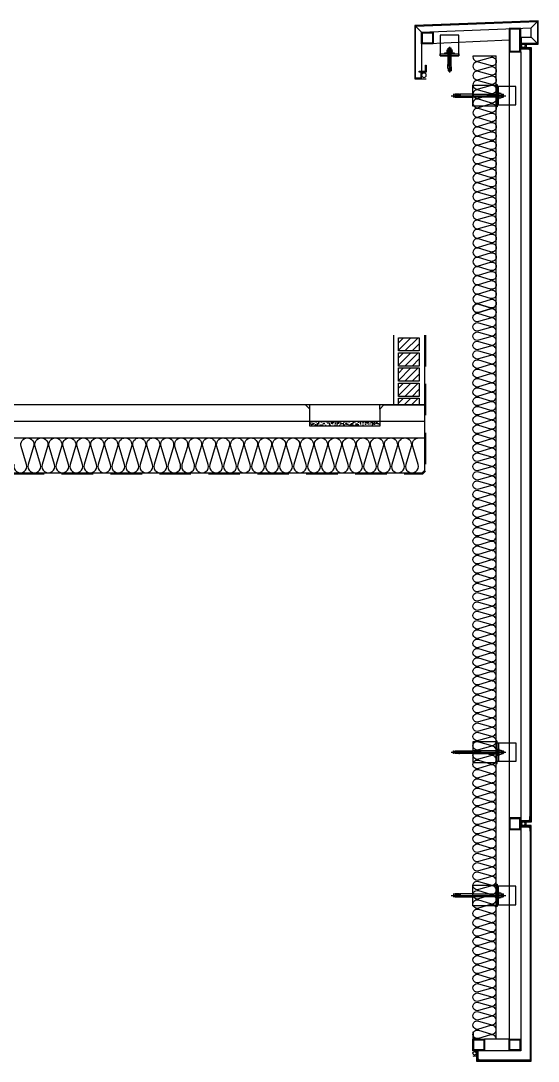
# Model space of a CAD drawing. Header units: millimetres. Extents: x 17311 to 801382, y -242618 to -104888.
# Drawn here: x 710421 to 712641, y -158799 to -154329 of the extents above; entities that cross this region are included whole.
import ezdxf

# ---------------------------------------------------------------- set-up
doc = ezdxf.new("R2010")
doc.units = ezdxf.units.MM
doc.header["$LTSCALE"] = 250
doc.linetypes.add('HID', pattern=[2.8, 1.8, -1])
for name, color, linetype in [('0-Sheet', 7, 'Continuous'), ('A-ETC-8', 8, 'Continuous'), ('A-FIN', 6, 'Continuous'), ('A-FIN-8', 8, 'Continuous'), ('A-FIN-9', 7, 'Continuous'), ('A-HAT', 252, 'Continuous'), ('A-HAT-9', 9, 'Continuous'), ('A-HAT-WIREMESH', 9, 'g_mesh'), ('A-WALL', 3, 'Continuous'), ('A-WP', 1, 'HID'), ('ISL', 251, 'Continuous')]:
    doc.layers.add(name, color=color, linetype=linetype)
doc.layers.add('NOPLOT', color=191, linetype='Continuous', plot=False)
doc.styles.add('Gdim', font='')
doc.styles.get('Gdim').set_extended_font_data('Dotum')
doc.linetypes.add('g_mesh', pattern='A,10,-0.8,["X",Gdim,S=0.6,R=0,X=-0.15,Y=-0.3],-0.8', length=11.6)

# ---------------------------------------------------------------- blocks, each defined once
blk = doc.blocks.new('너트 M12')
for p, q in [((-9, 0), (9, 0)), ((-9.5, -9), (-9.5, -0.5)), ((9, -9.5), (-9, -9.5)), ((0, -8.3), (0, -1.2)), ((9.5, -0.5), (9.5, -9))]:
    blk.add_line(p, q)
for centre, start, end in [((-9, -0.5), 90, 180), ((-9, -9), 180, 270), ((9, -0.5), 0, 90), ((9, -9), 270, 0)]:
    blk.add_arc(centre, 0.5, start, end)
at = {"extrusion": (0, 0, -1)}
for centre, major_axis, ratio, start_param, end_param in [((-4.8, -0.9), (-4.75, 0.31), 0.185359, -0.024388, 3.141593), ((4.8, -0.9), (4.75, 0.31), 0.185108, 3.141593, 6.30754), ((-4.8, -8.6), (4.75, 0.31), 0.187111, 0, 3.166211), ((4.8, -8.6), (-4.75, 0.31), 0.185991, 3.117121, 6.283185)]:
    blk.add_ellipse(centre, major_axis=major_axis, ratio=ratio, start_param=start_param, end_param=end_param, dxfattribs=at)
blk = doc.blocks.new('A$C4fb6b26a')
at = {"layer": 'A-ETC-8'}
for p, q in [((-277.5, -40), (-42.5, -40)), ((-267.5, -35.5), (-267.5, -44.5)), ((-265.5, -34), (-266, -34)), ((-254.5, -35.5), (-265.5, -34)), ((-265.5, -46), (-254.5, -44.5)), ((-260.1, -34.8), (-260.1, -36.5)), ((-260.1, -43.5), (-260.1, -45.2)), ((-259.6, -37.3), (-257.8, -38.5)), ((-259.6, -42.7), (-257.8, -41.5)), ((-244.1, -33.8), (-259.1, -33.8)), ((-249.6, -39), (-256.2, -39)), ((-249.6, -41), (-256.2, -41)), ((-254.5, -35.5), (-240.5, -35.5)), ((-254.5, -44.5), (-240.5, -44.5)), ((-249.1, -38.5), (-249.1, -38)), ((-249.1, -42), (-249.1, -41.5)), ((-245.1, -42), (-245.1, -38)), ((-244.1, -33.8), (-241.1, -33.8)), ((-241.1, -33.8), (-241.1, -46.2)), ((-240.5, -46), (-240.5, -34)), ((-237.5, -34), (-240.5, -34)), ((-237.5, -46), (-237.5, -34)), ((-183.5, -34), (-237.5, -34)), ((-183.5, -34), (-74, -34)), ((-80, 0), (-80, -80)), ((-62.7, -44.5), (-52.5, -44.5)), ((-62.5, -34), (-54, -34)), ((-62.5, -35.5), (-52.5, -35.5)), ((-54, -46), (-54, -34)), ((-52.5, -35.5), (-54, -34)), ((-52.5, -44.5), (-54, -46)), ((-52.5, -44.5), (-52.5, -35.5)), ((-266, -46), (-265.5, -46)), ((-259.1, -46.2), (-244.1, -46.2)), ((-244.1, -46.2), (-241.1, -46.2)), ((-240.5, -46), (-237.5, -46)), ((-237.5, -46), (-183.5, -46)), ((-74, -46), (-183.5, -46)), ((-62.5, -46), (-54, -46))]:
    blk.add_line(p, q, dxfattribs=at)
for points in [[(-83.5, 4.5), (-83.5, -84.5), (-183.5, -84.5), (-183.5, 4.5)], [(-80, -80), (-74, -80), (-74, 0), (-80, 0)], [(-74, -25), (-74, -55), (-72, -55), (-72, -25)]]:
    blk.add_lwpolyline(points, close=True, dxfattribs=at)
blk.add_lwpolyline([(-80, 7.5), (-80, -87.5, -0.414214), (-81, -88.5), (-83.5, -88.5), (-83.5, 8.5), (-81, 8.5, -0.414214)], format="xyb", close=True, dxfattribs=at)
blk.add_lwpolyline([(-80, -80), (0, -80), (0, 0), (-80, 0)], dxfattribs=at)
for centre, radius, start, end in [((-266, -35.5), 1.5, 90, 180), ((-266, -44.5), 1.5, 180, 270), ((-259.1, -34.8), 1, 90, 180), ((-259.1, -36.5), 1, 180, 236.3099), ((-259.1, -43.5), 1, 123.6901, 180), ((-256.2, -36), 3, 236.3099, 270), ((-256.2, -44), 3, 90, 123.6901), ((-249.6, -38.5), 0.5, 270, 0), ((-249.6, -41.5), 0.5, 0, 90), ((-247.1, -38), 2, 90, 180), ((-247.1, -42), 2, 180, 270), ((-247.1, -38), 2, 0, 90), ((-247.1, -42), 2, 270, 0), ((-259.1, -45.2), 1, 180, 270)]:
    blk.add_arc(centre, radius, start, end, dxfattribs=at)
at = {"layer": 'A-ETC-8', "xscale": -1, "rotation": 90}
blk.add_blockref('너트 M12', (-72, -40), dxfattribs=at)
blk = doc.blocks.new('A$Cab6a45e4')
at = {"layer": 'A-HAT-9'}
h = blk.add_hatch(dxfattribs=at)
h.set_pattern_fill('AR-SAND', color=256, scale=0.3)
h.set_pattern_definition([(37.5, (-113396.389, 321984.363), (-0.4800094, 14.6823971), [0, -11.5824, 0, -12.954, 0, -12.3825]), (7.5, (-113396.389, 321984.363), (13.4856985, 21.504753), [0, -6.2484, 0, -10.4394, 0, -4.0005]), (327.5, (-113405.761, 321984.363), (23.7297711, 0.04311554), [0, -3.81, 0, -13.716, 0, -17.907]), (317.5, (-113405.761, 321984.363), (22.9066936, 6.6878797), [0, -1.905, 0, -8.9916, 0, -10.287])])
h.paths.add_polyline_path([(0, 45), (300, 45), (300, 25), (0, 25)])
at = {"layer": 'A-FIN'}
for points in [[(-18, 116), (0, 98), (0, 25), (300, 25), (300, 98), (318, 116)], [(0, 45), (300, 45)]]:
    blk.add_lwpolyline(points, dxfattribs=at)
at = {"layer": 'NOPLOT'}
for p, q in [((0, 98), (0, 116)), ((300, 98), (300, 116))]:
    blk.add_line(p, q, dxfattribs=at)
blk = doc.blocks.new('A$C632c858f')
at = {"layer": 'A-ETC-8'}
blk.add_arc((-2.8, 0), 24, 341.8248, 18.1752, dxfattribs=at)
blk.add_ellipse((34, 0), major_axis=(7.59, 0), ratio=0.987937, dxfattribs=at)
blk = doc.blocks.new('A$Cae507117')
at = {"layer": 'A-ETC-8'}
for points in [[(-50, 0), (-50, -50), (0, -50), (0, 0)], [(-46.8, -3.2), (-46.8, -46.8), (-3.2, -46.8), (-3.2, -3.2)]]:
    blk.add_lwpolyline(points, close=True, dxfattribs=at)
blk = doc.blocks.new('M12-STUD ANCHOR')
at = {"layer": 'A-ETC-8'}
for p, q in [((22.7, 48), (23.9, 49.2)), ((34.7, 48), (22.7, 48)), ((22.7, -20.8), (22.7, 48)), ((33.5, 49.2), (23.9, 49.2)), ((23.9, -20.8), (23.9, 49.2)), ((28.7, 54.2), (28.7, -55.8)), ((33.5, 49.2), (34.7, 48)), ((33.5, -20.8), (33.5, 49.2)), ((34.7, -20.8), (34.7, 48)), ((17.8, 33.7), (17.8, 40.7)), ((28.2, 30.2), (18, 31.2)), ((18, 28.2), (18, 31.2)), ((18, 31.2), (29.2, 31.2)), ((28.2, 27.2), (18, 28.2)), ((28.7, 42.2), (19.2, 42.2)), ((28.7, 32.2), (19.2, 32.2)), ((23.3, 33.7), (23.3, 40.7)), ((28.2, 27.2), (28.2, 30.2)), ((39.5, 28.2), (28.2, 28.2)), ((28.7, 42.2), (38.2, 42.2)), ((28.7, 32.2), (38.2, 32.2)), ((29.2, 29.2), (29.2, 32.2)), ((39.5, 31.2), (29.2, 32.2)), ((39.5, 28.2), (29.2, 29.2)), ((34.2, 33.7), (34.2, 40.7)), ((39.5, 28.2), (39.5, 31.2)), ((39.7, 33.7), (39.7, 40.7)), ((20.5, -38.8), (21.7, -20.8)), ((28.7, -38.8), (20.5, -38.8)), ((21.7, -20.8), (24.3, -20.8)), ((22.7, -18.4), (34.7, -18.4)), ((22.7, -38.8), (22.7, -48.4)), ((22.7, -41.2), (34.7, -41.2)), ((22.7, -42.4), (34.7, -42.4)), ((28.7, -20.8), (24.8, -20.8)), ((25.8, -32.3), (32, -26.1)), ((26.2, -32.6), (32.3, -26.5)), ((31.1, -35.9), (27.5, -35.9)), ((31.1, -36.4), (27.5, -36.4)), ((35.7, -20.8), (28.7, -20.8)), ((31.1, -38.8), (28.7, -38.8)), ((32.3, -38.8), (36.9, -38.8)), ((34.7, -38.8), (34.7, -48.4)), ((36.9, -38.8), (35.7, -20.8)), ((22.7, -48.4), (28.7, -48.4)), ((28.7, -50.8), (22.7, -48.4)), ((28.7, -50.8), (34.7, -48.4)), ((34.7, -48.4), (28.7, -48.4))]:
    blk.add_line(p, q, dxfattribs=at)
for centre, radius, start, end in [((19.2, 40.7), 1.47, 90, 180), ((19.2, 33.7), 1.47, 180, 270), ((21.8, 40.7), 1.47, 360, 90), ((21.8, 33.7), 1.47, 270, 360), ((24.7, 40.7), 1.47, 90, 180), ((24.7, 33.7), 1.47, 180, 270), ((32.8, 40.7), 1.47, 360, 90), ((32.8, 33.7), 1.47, 270, 360), ((35.7, 40.7), 1.47, 90, 180), ((35.7, 33.7), 1.47, 180, 270), ((38.2, 40.7), 1.47, 360, 90), ((38.2, 33.7), 1.47, 270, 360), ((27.7, -21.9), 3.6, 161.9622, 315), ((27.7, -21.9), 3.12, 159.0667, 315), ((27.5, -34), 2.4, 135, 270), ((27.5, -34), 1.92, 135, 270), ((31.1, -25.3), 1.68, 315, 135), ((31.1, -25.3), 1.2, 315, 135), ((31.1, -37.6), 1.68, 314.4153, 90), ((31.1, -37.6), 1.2, 270, 90)]:
    blk.add_arc(centre, radius, start, end, dxfattribs=at)
blk = doc.blocks.new('A$C7453124a')
at = {"layer": 'A-ETC-8'}
for points in [[(-40, 88.4), (40, 88.4), (40, 0), (-40, 0)], [(-40, 8), (-40, 0), (40, 0), (40, 8)], [(-20, 8), (20, 8), (20, 12), (-20, 12)]]:
    blk.add_lwpolyline(points, close=True, dxfattribs=at)
blk.add_blockref('M12-STUD ANCHOR', (-28.7, -16.2), dxfattribs=at)
blk = doc.blocks.new('A$C74a2a393')
at = {"layer": 'A-ETC-8', "elevation": 0}
for points in [[(-50, -100), (-50, 0), (0, 0), (0, -100)], [(-46.8, -96.8), (-46.8, -3.2), (-3.2, -3.2), (-3.2, -96.8)]]:
    blk.add_lwpolyline(points, close=True, dxfattribs=at)
blk = doc.blocks.new('A$C6ecdb22c')
at = {"layer": '0-Sheet'}
for p, q in [((247, -97), (247, 127.1)), ((250, 130), (250, -100)), ((208, -73), (208, -70)), ((208, -70), (220, -70)), ((220, -73), (208, -73)), ((220, -100), (220, -73)), ((223, -70), (223, -97)), ((250, -100), (220, -100)), ((223, -97), (247, -97))]:
    blk.add_line(p, q, dxfattribs=at)
at = {"layer": 'A-ETC-8'}
for p, q in [((-250, 119.2), (-277, 147)), ((220, 100.9), (-250, 119.2)), ((220, 100.9), (247, 127)), ((-277, 53), (-250, 80)), ((-208, 53), (-208, 80)), ((218.5, 50.9), (-155, 67.8)), ((220, 50.9), (220, -70))]:
    blk.add_line(p, q, dxfattribs=at)
blk.add_lwpolyline([(-208, 80), (-250, 80), (-250, 119.2)], dxfattribs=at)
blk.add_lwpolyline([(-242, 31), (-207, 31), (-207, 42), (-205, 42), (-205, 29), (-240.3, 29, -0.226541), (-244, 25.3), (-244, 10.6), (-246, 10.6), (-246, 27, 0.414214)], format="xyb", close=True, dxfattribs=at)
blk.add_lwpolyline([(200, -70), (230, -70), (230, -67), (203, -67), (203, -40), (200, -40)], close=True, dxfattribs=at)
blk.add_arc((210, -163.7), 64.5, 81.0843, 98.9157, dxfattribs=at)
blk.add_ellipse((210, -83.5), major_axis=(0, 10), ratio=0.999542, dxfattribs=at)
at = {"layer": 'A-FIN-9'}
for p, q in [((-280, 50), (-280, 150)), ((-280, 150), (250, 130)), ((247, 127), (-277, 147)), ((-277, 147), (-277, 53)), ((-208, 50), (-280, 50)), ((-277, 53), (-205, 53)), ((-208, 43), (-208, 50)), ((-205, 53), (-205, 43)), ((-205, 43), (-208, 43))]:
    blk.add_line(p, q, dxfattribs=at)
at = {"layer": 'A-ETC-8'}
for name, p in [('A$C74a2a393', (-155, 116.6)), ('A$Cae507117', (220, 100.9)), ('A$C7453124a', (100, 0))]:
    blk.add_blockref(name, p, dxfattribs=at)
at = {"layer": 'A-ETC-8', "xscale": -1, "rotation": 180}
blk.add_blockref('A$C632c858f', (-250, 42.5), dxfattribs=at)

msp = doc.modelspace()

# ---------------------------------------------------------------- hatches: boundary and pattern name
at = {"layer": 'A-HAT', "lineweight": -3}
h = msp.add_hatch(dxfattribs=at)
h.set_pattern_fill('ANSI31', color=256, scale=7, style=0)
h.set_pattern_definition([(45, (1484629.749, -153369.361), (-15.7154482, 15.7154482), [])])
h.paths.add_polyline_path([(712040.7, -155691), (712130.7, -155691), (712130.7, -155748), (712040.7, -155748)])
h = msp.add_hatch(dxfattribs=at)
h.set_pattern_fill('ANSI31', color=256, scale=7, style=0)
h.set_pattern_definition([(45, (1484629.749, -153434.361), (-15.7154482, 15.7154482), [])])
h.paths.add_polyline_path([(712040.7, -155756), (712130.7, -155756), (712130.7, -155813), (712040.7, -155813)])
h = msp.add_hatch(dxfattribs=at)
h.set_pattern_fill('ANSI31', color=256, scale=7, style=0)
h.set_pattern_definition([(45, (1484629.749, -153499.361), (-15.7154482, 15.7154482), [])])
h.paths.add_polyline_path([(712040.7, -155821), (712130.7, -155821), (712130.7, -155878), (712040.7, -155878)])
h = msp.add_hatch(dxfattribs=at)
h.set_pattern_fill('ANSI31', color=256, scale=7, style=0)
h.set_pattern_definition([(45, (1484629.749, -153564.361), (-15.7154482, 15.7154482), [])])
h.paths.add_polyline_path([(712040.7, -155886), (712130.7, -155886), (712130.7, -155943), (712040.7, -155943)])
h = msp.add_hatch(dxfattribs=at)
h.set_pattern_fill('ANSI31', color=256, scale=7, style=0)
h.set_pattern_definition([(45, (1484629.749, -153629.361), (-15.7154482, 15.7154482), [])])
h.paths.add_polyline_path([(712040.7, -155951), (712130.7, -155951), (712130.7, -155979.5), (712040.7, -155979.5)])

# ---------------------------------------------------------------- linework, layer by layer
at = {"layer": 'A-ETC-8'}
for p, q in [((712515.7, -154462.9, 0), (712515.7, -158704.5, 0)), ((712565.7, -154462.9, 0), (712565.7, -158704.5, 0)), ((712515.7, -158704.5, 0), (712410.7, -158704.5, 0)), ((712515.7, -158754.5, 0), (712410.7, -158754.5, 0))]:
    msp.add_line(p, q, dxfattribs=at)
at = {"layer": 'A-ETC-8', "elevation": 0}
for points in [[(712602.7, -154448.5), (712567.7, -154448.5), (712567.7, -154437.5), (712565.7, -154437.5), (712565.7, -154450.5), (712601, -154450.5, 0.226541), (712604.7, -154454.1), (712604.7, -154469.2), (712606.7, -154469.2), (712606.7, -154452.5, -0.414214)], [(712379.7, -158791.5), (712379.7, -158756.5), (712368.7, -158756.5), (712368.7, -158754.5), (712381.7, -158754.5), (712381.7, -158789.8, -0.226541), (712385.3, -158793.5), (712400, -158793.5), (712400, -158795.5), (712383.7, -158795.5, 0.414214)]]:
    msp.add_lwpolyline(points, format="xyb", close=True, dxfattribs=at)
at = {"layer": 'A-ETC-8'}
for points in [[(712602.7, -157768), (712567.7, -157768), (712567.7, -157779), (712565.7, -157779), (712565.7, -157766), (712601, -157766, -0.226541), (712604.7, -157762.3), (712604.7, -157747.6), (712606.7, -157747.6), (712606.7, -157764, 0.414214)], [(712602.7, -157791), (712567.7, -157791), (712567.7, -157780), (712565.7, -157780), (712565.7, -157793), (712601, -157793, 0.226541), (712604.7, -157796.6), (712604.7, -157811.3), (712606.7, -157811.3), (712606.7, -157795, -0.414214)]]:
    msp.add_lwpolyline(points, format="xyb", close=True, dxfattribs=at)
at = {"layer": 'A-ETC-8', "elevation": 0}
msp.add_lwpolyline([(712360.7, -158704.5), (712390.7, -158704.5), (712390.7, -158701.5), (712363.7, -158701.5), (712363.7, -158674.5), (712360.7, -158674.5)], close=True, dxfattribs=at)
at = {"layer": 'A-FIN'}
for p, q in [((712020.7, -155979.5, 0), (712020.7, -155679.5, 0)), ((712152.7, -155979.5), (705968.7, -155979.5)), ((711978.7, -155979.5), (712152.7, -155979.5))]:
    msp.add_line(p, q, dxfattribs=at)
at = {"layer": 'A-FIN', "elevation": 0}
for points in [[(712569.7, -154448.5), (712569.7, -154444.5), (712610.7, -154444.5), (712610.7, -157772)], [(712606.7, -157768), (712606.7, -154448.5), (712569.7, -154448.5), (712569.7, -154448.5)], [(712606.7, -157791), (712606.7, -158795.5), (712379.7, -158795.5), (712379.7, -158758.5), (712375.7, -158758.5), (712375.7, -158799.5), (712610.7, -158799.5)], [(712610.7, -157772), (712569.7, -157772), (712569.7, -157768), (712606.7, -157768)], [(712610.7, -157787), (712610.7, -157787), (712569.7, -157787), (712569.7, -157791), (712606.7, -157791)], [(712610.7, -158799.5), (712610.7, -157787)]]:
    msp.add_lwpolyline(points, dxfattribs=at)
at = {"layer": 'A-FIN-8'}
for p, q in [((712152.7, -155679.5, 0), (712152.7, -156261.3)), ((712152.7, -155679.5, 0), (712152.7, -156261.3)), ((712142.4, -156271.5), (712152.7, -156261.3)), ((705978.9, -156271.5), (712142.4, -156271.5))]:
    msp.add_line(p, q, dxfattribs=at)
at = {"layer": 'A-FIN-9'}
msp.add_line((712565.7, -154436.5), (712568.7, -154436.5), dxfattribs=at)
at = {"layer": 'A-HAT-WIREMESH', "ltscale": 0.6}
msp.add_line((712152.7, -156050.5), (705968.7, -156050.5), dxfattribs=at)
at = {"layer": 'A-WALL'}
for points in [[(712130.7, -155691), (712130.7, -155748), (712040.7, -155748), (712040.7, -155691)], [(712130.7, -155756), (712130.7, -155813), (712040.7, -155813), (712040.7, -155756)], [(712130.7, -155821), (712130.7, -155878), (712040.7, -155878), (712040.7, -155821)], [(712130.7, -155886), (712130.7, -155943), (712040.7, -155943), (712040.7, -155886)], [(712130.7, -155951), (712130.7, -155979.5), (712040.7, -155979.5), (712040.7, -155951)]]:
    msp.add_lwpolyline(points, close=True, dxfattribs=at)
at = {"layer": 'A-WP', "ltscale": 0.3}
for p, q in [((712157.7, -155679.5, 0), (712157.7, -156264.3)), ((712145.5, -156276.5), (712157.7, -156264.3)), ((705975.8, -156276.5), (712145.5, -156276.5))]:
    msp.add_line(p, q, dxfattribs=at)
at = {"layer": 'ISL'}
for p, q in [((712360.7, -154479.5), (712460.7, -154479.5)), ((712460.7, -158704.5), (712460.7, -154479.5)), ((705968.7, -156121.5), (712152.7, -156121.5))]:
    msp.add_line(p, q, dxfattribs=at)
for points in [[(712361.3, -154479.5, 0.597228), (712384.9, -154502.1), (712436.4, -154486.8, -0.509267), (712460.7, -154504.5, -0.509267), (712436.4, -154522.1), (712384.9, -154506.8, 1.372593), (712384.9, -154542.1), (712436.4, -154526.8, -0.509267), (712460.7, -154544.5, -0.509267), (712436.4, -154562.1), (712384.9, -154546.8, 1.372593), (712384.9, -154582.1), (712436.4, -154566.8, -0.509267), (712460.7, -154584.5, -0.509267), (712436.4, -154602.1), (712384.9, -154586.8, 1.372593), (712384.9, -154622.1), (712436.4, -154606.8, -0.509267), (712460.7, -154624.5, -0.509267), (712436.4, -154642.1), (712384.9, -154626.8, 1.372593), (712384.9, -154662.1), (712436.4, -154646.8, -0.509267), (712460.7, -154664.5, -0.509267), (712436.4, -154682.1), (712384.9, -154666.8, 1.372593), (712384.9, -154702.1), (712436.4, -154686.8, -0.509267), (712460.7, -154704.5, -0.509267), (712436.4, -154722.1), (712384.9, -154706.8, 1.372593), (712384.9, -154742.1), (712436.4, -154726.8, -0.509267), (712460.7, -154744.5, -0.509267), (712436.4, -154762.1), (712384.9, -154746.8, 1.372593), (712384.9, -154782.1), (712436.4, -154766.8, -0.509267), (712460.7, -154784.5, -0.509267), (712436.4, -154802.1), (712384.9, -154786.8, 1.372593), (712384.9, -154822.1), (712436.4, -154806.8, -0.509267), (712460.7, -154824.5, -0.509267), (712436.4, -154842.1), (712384.9, -154826.8, 1.372593), (712384.9, -154862.1), (712436.4, -154846.8, -0.509267), (712460.7, -154864.5, -0.509267), (712436.4, -154882.1), (712384.9, -154866.8, 1.372593), (712384.9, -154902.1), (712436.4, -154886.8, -0.509267), (712460.7, -154904.5, -0.509267), (712436.4, -154922.1), (712384.9, -154906.8, 1.372593), (712384.9, -154942.1), (712436.4, -154926.8, -0.509267), (712460.7, -154944.5, -0.509267), (712436.4, -154962.1), (712384.9, -154946.8, 1.372593), (712384.9, -154982.1), (712436.4, -154966.8, -0.509267), (712460.7, -154984.5, -0.509267), (712436.4, -155002.1), (712384.9, -154986.8, 1.372593), (712384.9, -155022.1), (712436.4, -155006.8, -0.509267), (712460.7, -155024.5, -0.509267), (712436.4, -155042.1), (712384.9, -155026.8, 1.372593), (712384.9, -155062.1), (712436.4, -155046.8, -0.509267), (712460.7, -155064.5, -0.509267), (712436.4, -155082.1), (712384.9, -155066.8, 1.372593), (712384.9, -155102.1), (712436.4, -155086.8, -0.509267), (712460.7, -155104.5, -0.509267), (712436.4, -155122.1), (712384.9, -155106.8, 1.372593), (712384.9, -155142.1), (712436.4, -155126.8, -0.509267), (712460.7, -155144.5, -0.509267), (712436.4, -155162.1), (712384.9, -155146.8, 1.372593), (712384.9, -155182.1), (712436.4, -155166.8, -0.509267), (712460.7, -155184.5, -0.509267), (712436.4, -155202.1), (712384.9, -155186.8, 1.372593), (712384.9, -155222.1), (712436.4, -155206.8, -0.509267), (712460.7, -155224.5, -0.509267), (712436.4, -155242.1), (712384.9, -155226.8, 1.372593), (712384.9, -155262.1), (712436.4, -155246.8, -0.509267), (712460.7, -155264.5, -0.509267), (712436.4, -155282.1), (712384.9, -155266.8, 1.372593), (712384.9, -155302.1), (712436.4, -155286.8, -0.509267), (712460.7, -155304.5, -0.509267), (712436.4, -155322.1), (712384.9, -155306.8, 1.372593), (712384.9, -155342.1), (712436.4, -155326.8, -0.509267), (712460.7, -155344.5, -0.509267), (712436.4, -155362.1), (712384.9, -155346.8, 1.372593), (712384.9, -155382.1), (712436.4, -155366.8, -0.509267), (712460.7, -155384.5, -0.509267), (712436.4, -155402.1), (712384.9, -155386.8, 1.372593), (712384.9, -155422.1), (712436.4, -155406.8, -0.509267), (712460.7, -155424.5, -0.509267), (712436.4, -155442.1), (712384.9, -155426.8, 1.372593), (712384.9, -155462.1), (712436.4, -155446.8, -0.509267), (712460.7, -155464.5, -0.509267), (712436.4, -155482.1), (712384.9, -155466.8, 1.372593), (712384.9, -155502.1), (712436.4, -155486.8, -0.509267), (712460.7, -155504.5, -0.509267), (712436.4, -155522.1), (712384.9, -155506.8, 1.372593), (712384.9, -155542.1), (712436.4, -155526.8, -0.509267), (712460.7, -155544.5, -0.509267), (712436.4, -155562.1), (712384.9, -155546.8, 1.372593), (712384.9, -155582.1), (712436.4, -155566.8, -0.509267), (712460.7, -155584.5)], [(712460.7, -158704.5, 0.509267), (712436.4, -158686.8), (712384.9, -158702.1, -1.372593), (712384.9, -158666.8), (712436.4, -158682.1, 0.509267), (712460.7, -158664.5, 0.509267), (712436.4, -158646.8), (712384.9, -158662.1, -1.372593), (712384.9, -158626.8), (712436.4, -158642.1, 0.509267), (712460.7, -158624.5, 0.509267), (712436.4, -158606.8), (712384.9, -158622.1, -1.372593), (712384.9, -158586.8), (712436.4, -158602.1, 0.509267), (712460.7, -158584.5, 0.509267), (712436.4, -158566.8), (712384.9, -158582.1, -1.372593), (712384.9, -158546.8), (712436.4, -158562.1, 0.509267), (712460.7, -158544.5, 0.509267), (712436.4, -158526.8), (712384.9, -158542.1, -1.372593), (712384.9, -158506.8), (712436.4, -158522.1, 0.509267), (712460.7, -158504.5, 0.509267), (712436.4, -158486.8), (712384.9, -158502.1, -1.372593), (712384.9, -158466.8), (712436.4, -158482.1, 0.509267), (712460.7, -158464.5, 0.509267), (712436.4, -158446.8), (712384.9, -158462.1, -1.372593), (712384.9, -158426.8), (712436.4, -158442.1, 0.509267), (712460.7, -158424.5, 0.509267), (712436.4, -158406.8), (712384.9, -158422.1, -1.372593), (712384.9, -158386.8), (712436.4, -158402.1, 0.509267), (712460.7, -158384.5, 0.509267), (712436.4, -158366.8), (712384.9, -158382.1, -1.372593), (712384.9, -158346.8), (712436.4, -158362.1, 0.509267), (712460.7, -158344.5, 0.509267), (712436.4, -158326.8), (712384.9, -158342.1, -1.372593), (712384.9, -158306.8), (712436.4, -158322.1, 0.509267), (712460.7, -158304.5, 0.509267), (712436.4, -158286.8), (712384.9, -158302.1, -1.372593), (712384.9, -158266.8), (712436.4, -158282.1, 0.509267), (712460.7, -158264.5, 0.509267), (712436.4, -158246.8), (712384.9, -158262.1, -1.372593), (712384.9, -158226.8), (712436.4, -158242.1, 0.509267), (712460.7, -158224.5, 0.509267), (712436.4, -158206.8), (712384.9, -158222.1, -1.372593), (712384.9, -158186.8), (712436.4, -158202.1, 0.509267), (712460.7, -158184.5, 0.509267), (712436.4, -158166.8), (712384.9, -158182.1, -1.372593), (712384.9, -158146.8), (712436.4, -158162.1, 0.509267), (712460.7, -158144.5, 0.509267), (712436.4, -158126.8), (712384.9, -158142.1, -1.372593), (712384.9, -158106.8), (712436.4, -158122.1, 0.509267), (712460.7, -158104.5, 0.509267), (712436.4, -158086.8), (712384.9, -158102.1, -1.372593), (712384.9, -158066.8), (712436.4, -158082.1, 0.509267), (712460.7, -158064.5, 0.509267), (712436.4, -158046.8), (712384.9, -158062.1, -1.372593), (712384.9, -158026.8), (712436.4, -158042.1, 0.509267), (712460.7, -158024.5, 0.509267), (712436.4, -158006.8), (712384.9, -158022.1, -1.372593), (712384.9, -157986.8), (712436.4, -158002.1, 0.509267), (712460.7, -157984.5, 0.509267), (712436.4, -157966.8), (712384.9, -157982.1, -1.372593), (712384.9, -157946.8), (712436.4, -157962.1, 0.509267), (712460.7, -157944.5, 0.509267), (712436.4, -157926.8), (712384.9, -157942.1, -1.372593), (712384.9, -157906.8), (712436.4, -157922.1, 0.509267), (712460.7, -157904.5, 0.509267), (712436.4, -157886.8), (712384.9, -157902.1, -1.372593), (712384.9, -157866.8), (712436.4, -157882.1, 0.509267), (712460.7, -157864.5, 0.509267), (712436.4, -157846.8), (712384.9, -157862.1, -1.372593), (712384.9, -157826.8), (712436.4, -157842.1, 0.509267), (712460.7, -157824.5, 0.509267), (712436.4, -157806.8), (712384.9, -157822.1, -1.372593), (712384.9, -157786.8), (712436.4, -157802.1, 0.509267), (712460.7, -157784.5, 0.509267), (712436.4, -157766.8), (712384.9, -157782.1, -1.372593), (712384.9, -157746.8), (712436.4, -157762.1, 0.509267), (712460.7, -157744.5, 0.509267), (712436.4, -157726.8), (712384.9, -157742.1, -1.372593), (712384.9, -157706.8), (712436.4, -157722.1, 0.509267), (712460.7, -157704.5, 0.509267), (712436.4, -157686.8), (712384.9, -157702.1, -1.372593), (712384.9, -157666.8), (712436.4, -157682.1, 0.509267), (712460.7, -157664.5, 0.509267), (712436.4, -157646.8), (712384.9, -157662.1, -1.372593), (712384.9, -157626.8), (712436.4, -157642.1, 0.509267), (712460.7, -157624.5, 0.509267), (712436.4, -157606.8), (712384.9, -157622.1, -1.372593), (712384.9, -157586.8), (712436.4, -157602.1, 0.509267), (712460.7, -157584.5, 0.509267), (712436.4, -157566.8), (712384.9, -157582.1, -1.372593), (712384.9, -157546.8), (712436.4, -157562.1, 0.509267), (712460.7, -157544.5, 0.509267), (712436.4, -157526.8), (712384.9, -157542.1, -1.372593), (712384.9, -157506.8), (712436.4, -157522.1, 0.509267), (712460.7, -157504.5, 0.509267), (712436.4, -157486.8), (712384.9, -157502.1, -1.372593), (712384.9, -157466.8), (712436.4, -157482.1, 0.509267), (712460.7, -157464.5, 0.509267), (712436.4, -157446.8), (712384.9, -157462.1, -1.372593), (712384.9, -157426.8), (712436.4, -157442.1, 0.509267), (712460.7, -157424.5, 0.509267), (712436.4, -157406.8), (712384.9, -157422.1, -1.372593), (712384.9, -157386.8), (712436.4, -157402.1, 0.509267), (712460.7, -157384.5, 0.509267), (712436.4, -157366.8), (712384.9, -157382.1, -1.372593), (712384.9, -157346.8), (712436.4, -157362.1, 0.509267), (712460.7, -157344.5, 0.509267), (712436.4, -157326.8), (712384.9, -157342.1, -1.372593), (712384.9, -157306.8), (712436.4, -157322.1, 0.509267), (712460.7, -157304.5, 0.509267), (712436.4, -157286.8), (712384.9, -157302.1, -1.372593), (712384.9, -157266.8), (712436.4, -157282.1, 0.509267), (712460.7, -157264.5, 0.509267), (712436.4, -157246.8), (712384.9, -157262.1, -1.372593), (712384.9, -157226.8), (712436.4, -157242.1, 0.509267), (712460.7, -157224.5, 0.509267), (712436.4, -157206.8), (712384.9, -157222.1, -1.372593), (712384.9, -157186.8), (712436.4, -157202.1, 0.509267), (712460.7, -157184.5, 0.509267), (712436.4, -157166.8), (712384.9, -157182.1, -1.372593), (712384.9, -157146.8), (712436.4, -157162.1, 0.509267), (712460.7, -157144.5, 0.509267), (712436.4, -157126.8), (712384.9, -157142.1, -1.372593), (712384.9, -157106.8), (712436.4, -157122.1, 0.509267), (712460.7, -157104.5, 0.509267), (712436.4, -157086.8), (712384.9, -157102.1, -1.372593), (712384.9, -157066.8), (712436.4, -157082.1, 0.509267), (712460.7, -157064.5, 0.509267), (712436.4, -157046.8), (712384.9, -157062.1, -1.372593), (712384.9, -157026.8), (712436.4, -157042.1, 0.509267), (712460.7, -157024.5, 0.509267), (712436.4, -157006.8), (712384.9, -157022.1, -1.372593), (712384.9, -156986.8), (712436.4, -157002.1, 0.509267), (712460.7, -156984.5, 0.509267), (712436.4, -156966.8), (712384.9, -156982.1, -1.372593), (712384.9, -156946.8), (712436.4, -156962.1, 0.509267), (712460.7, -156944.5, 0.509267), (712436.4, -156926.8), (712384.9, -156942.1, -1.372593), (712384.9, -156906.8), (712436.4, -156922.1, 0.509267), (712460.7, -156904.5, 0.509267), (712436.4, -156886.8), (712384.9, -156902.1, -1.372593), (712384.9, -156866.8), (712436.4, -156882.1, 0.509267), (712460.7, -156864.5, 0.509267), (712436.4, -156846.8), (712384.9, -156862.1, -1.372593), (712384.9, -156826.8), (712436.4, -156842.1, 0.509267), (712460.7, -156824.5, 0.509267), (712436.4, -156806.8), (712384.9, -156822.1, -1.372593), (712384.9, -156786.8), (712436.4, -156802.1, 0.509267), (712460.7, -156784.5, 0.509267), (712436.4, -156766.8), (712384.9, -156782.1, -1.372593), (712384.9, -156746.8), (712436.4, -156762.1, 0.509267), (712460.7, -156744.5, 0.509267), (712436.4, -156726.8), (712384.9, -156742.1, -1.372593), (712384.9, -156706.8), (712436.4, -156722.1, 0.509267), (712460.7, -156704.5, 0.509267), (712436.4, -156686.8), (712384.9, -156702.1, -1.372593), (712384.9, -156666.8), (712436.4, -156682.1, 0.509267), (712460.7, -156664.5, 0.509267), (712436.4, -156646.8), (712384.9, -156662.1, -1.372593), (712384.9, -156626.8), (712436.4, -156642.1, 0.509267), (712460.7, -156624.5, 0.509267), (712436.4, -156606.8), (712384.9, -156622.1, -1.372593), (712384.9, -156586.8), (712436.4, -156602.1, 0.509267), (712460.7, -156584.5, 0.509267), (712436.4, -156566.8), (712384.9, -156582.1, -1.372593), (712384.9, -156546.8), (712436.4, -156562.1, 0.509267), (712460.7, -156544.5, 0.509267), (712436.4, -156526.8), (712384.9, -156542.1, -1.372593), (712384.9, -156506.8), (712436.4, -156522.1, 0.509267), (712460.7, -156504.5, 0.509267), (712436.4, -156486.8), (712384.9, -156502.1, -1.372593), (712384.9, -156466.8), (712436.4, -156482.1, 0.509267), (712460.7, -156464.5, 0.509267), (712436.4, -156446.8), (712384.9, -156462.1, -1.372593), (712384.9, -156426.8), (712436.4, -156442.1, 0.509267), (712460.7, -156424.5, 0.509267), (712436.4, -156406.8), (712384.9, -156422.1, -1.372593), (712384.9, -156386.8), (712436.4, -156402.1, 0.509267), (712460.7, -156384.5, 0.509267), (712436.4, -156366.8), (712384.9, -156382.1, -1.372593), (712384.9, -156346.8), (712436.4, -156362.1, 0.509267), (712460.7, -156344.5, 0.509267), (712436.4, -156326.8), (712384.9, -156342.1, -1.372593), (712384.9, -156306.8), (712436.4, -156322.1, 0.509267), (712460.7, -156304.5, 0.509267), (712436.4, -156286.8), (712384.9, -156302.1, -1.372593), (712384.9, -156266.8), (712436.4, -156282.1, 0.509267), (712460.7, -156264.5, 0.509267), (712436.4, -156246.8), (712384.9, -156262.1, -1.372593), (712384.9, -156226.8), (712436.4, -156242.1, 0.509267), (712460.7, -156224.5, 0.509267), (712436.4, -156206.8), (712384.9, -156222.1, -1.372593), (712384.9, -156186.8), (712436.4, -156202.1, 0.509267), (712460.7, -156184.5, 0.509267), (712436.4, -156166.8), (712384.9, -156182.1, -1.372593), (712384.9, -156146.8), (712436.4, -156162.1, 0.509267), (712460.7, -156144.5, 0.509267), (712436.4, -156126.8), (712384.9, -156142.1, -1.372593), (712384.9, -156106.8), (712436.4, -156122.1, 0.509267), (712460.7, -156104.5, 0.509267), (712436.4, -156086.8), (712384.9, -156102.1, -1.372593), (712384.9, -156066.8), (712436.4, -156082.1, 0.509267), (712460.7, -156064.5, 0.509267), (712436.4, -156046.8), (712384.9, -156062.1, -1.372593), (712384.9, -156026.8), (712436.4, -156042.1, 0.509267), (712460.7, -156024.5, 0.509267), (712436.4, -156006.8), (712384.9, -156022.1, -1.372593), (712384.9, -155986.8), (712436.4, -156002.1, 0.509267), (712460.7, -155984.5, 0.509267), (712436.4, -155966.8), (712384.9, -155982.1, -1.372593), (712384.9, -155946.8), (712436.4, -155962.1, 0.509267), (712460.7, -155944.5, 0.509267), (712436.4, -155926.8), (712384.9, -155942.1, -1.372593), (712384.9, -155906.8), (712436.4, -155922.1, 0.509267), (712460.7, -155904.5, 0.509267), (712436.4, -155886.8), (712384.9, -155902.1, -1.372593), (712384.9, -155866.8), (712436.4, -155882.1, 0.509267), (712460.7, -155864.5, 0.509267), (712436.4, -155846.8), (712384.9, -155862.1, -1.372593), (712384.9, -155826.8), (712436.4, -155842.1, 0.509267), (712460.7, -155824.5, 0.509267), (712436.4, -155806.8), (712384.9, -155822.1, -1.372593), (712384.9, -155786.8), (712436.4, -155802.1, 0.509267), (712460.7, -155784.5, 0.509267), (712436.4, -155766.8), (712384.9, -155782.1, -1.372593), (712384.9, -155746.8), (712436.4, -155762.1, 0.509267), (712460.7, -155744.5, 0.509267), (712436.4, -155726.8), (712384.9, -155742.1, -1.372593), (712384.9, -155706.8), (712436.4, -155722.1, 0.509267), (712460.7, -155704.5, 0.509267), (712436.4, -155686.8), (712384.9, -155702.1, -1.372593), (712384.9, -155666.8), (712436.4, -155682.1, 0.509267), (712460.7, -155664.5, 0.509267), (712436.4, -155646.8), (712384.9, -155662.1, -1.372593), (712384.9, -155626.8), (712436.4, -155642.1, 0.509267), (712460.7, -155624.5, 0.509267), (712436.4, -155606.8), (712384.9, -155622.1, -1.372593), (712384.9, -155586.8), (712436.4, -155602.1, 0.509267), (712460.7, -155584.5, 0.509267), (712436.4, -155566.8), (712384.9, -155582.1, -1.372593), (712384.9, -155546.8), (712436.4, -155562.1, 0.509267), (712460.7, -155544.5)]]:
    msp.add_lwpolyline(points, format="xyb", dxfattribs=at)
at = {"layer": 'ISL', "elevation": 0}
msp.add_lwpolyline([(710392.2, -156235.1, 1.372593), (710445.2, -156235.1), (710422.2, -156157.8, -0.509267), (710448.7, -156121.5, -0.509267), (710475.2, -156157.8), (710452.2, -156235.1, 1.372593), (710505.2, -156235.1), (710482.2, -156157.8, -0.509267), (710508.7, -156121.5, -0.509267), (710535.2, -156157.8), (710512.2, -156235.1, 1.372593), (710565.2, -156235.1), (710542.2, -156157.8, -0.509267), (710568.7, -156121.5, -0.509267), (710595.2, -156157.8), (710572.2, -156235.1, 1.372593), (710625.2, -156235.1), (710602.2, -156157.8, -0.509267), (710628.7, -156121.5, -0.509267), (710655.2, -156157.8), (710632.2, -156235.1, 1.372593), (710685.2, -156235.1), (710662.2, -156157.8, -0.509267), (710688.7, -156121.5, -0.509267), (710715.2, -156157.8), (710692.2, -156235.1, 1.372593), (710745.2, -156235.1), (710722.2, -156157.8, -0.509267), (710748.7, -156121.5, -0.509267), (710775.2, -156157.8), (710752.2, -156235.1, 1.372593), (710805.2, -156235.1), (710782.2, -156157.8, -0.509267), (710808.7, -156121.5, -0.509267), (710835.2, -156157.8), (710812.2, -156235.1, 1.372593), (710865.2, -156235.1), (710842.2, -156157.8, -0.509267), (710868.7, -156121.5, -0.509267), (710895.2, -156157.8), (710872.2, -156235.1, 1.372593), (710925.2, -156235.1), (710902.2, -156157.8, -0.509267), (710928.7, -156121.5, -0.509267), (710955.2, -156157.8), (710932.2, -156235.1, 1.372593), (710985.2, -156235.1), (710962.2, -156157.8, -0.509267), (710988.7, -156121.5, -0.509267), (711015.2, -156157.8), (710992.2, -156235.1, 1.372593), (711045.2, -156235.1), (711022.2, -156157.8, -0.509267), (711048.7, -156121.5, -0.509267), (711075.2, -156157.8), (711052.2, -156235.1, 1.372593), (711105.2, -156235.1), (711082.2, -156157.8, -0.509267), (711108.7, -156121.5, -0.509267), (711135.2, -156157.8), (711112.2, -156235.1, 1.372593), (711165.2, -156235.1), (711142.2, -156157.8, -0.509267), (711168.7, -156121.5, -0.509267), (711195.2, -156157.8), (711172.2, -156235.1, 1.372593), (711225.2, -156235.1), (711202.2, -156157.8, -0.509267), (711228.7, -156121.5, -0.509267), (711255.2, -156157.8), (711232.2, -156235.1, 1.372593), (711285.2, -156235.1), (711262.2, -156157.8, -0.509267), (711288.7, -156121.5, -0.509267), (711315.2, -156157.8), (711292.2, -156235.1, 1.372593), (711345.2, -156235.1), (711322.2, -156157.8, -0.509267), (711348.7, -156121.5, -0.509267), (711375.2, -156157.8), (711352.2, -156235.1, 1.372593), (711405.2, -156235.1), (711382.2, -156157.8, -0.509267), (711408.7, -156121.5, -0.509267), (711435.2, -156157.8), (711412.2, -156235.1, 1.372593), (711465.2, -156235.1), (711442.2, -156157.8, -0.509267), (711468.7, -156121.5, -0.509267), (711495.2, -156157.8), (711472.2, -156235.1, 1.372593), (711525.2, -156235.1), (711502.2, -156157.8, -0.509267), (711528.7, -156121.5, -0.509267), (711555.2, -156157.8), (711532.2, -156235.1, 1.372593), (711585.2, -156235.1), (711562.2, -156157.8, -0.509267), (711588.7, -156121.5, -0.509267), (711615.2, -156157.8), (711592.2, -156235.1, 1.372593), (711645.2, -156235.1), (711622.2, -156157.8, -0.509267), (711648.7, -156121.5, -0.509267), (711675.2, -156157.8), (711652.2, -156235.1, 1.372593), (711705.2, -156235.1), (711682.2, -156157.8, -0.509267), (711708.7, -156121.5, -0.509267), (711735.2, -156157.8), (711712.2, -156235.1, 1.372593), (711765.2, -156235.1), (711742.2, -156157.8, -0.509267), (711768.7, -156121.5, -0.509267), (711795.2, -156157.8), (711772.2, -156235.1, 1.372593), (711825.2, -156235.1), (711802.2, -156157.8, -0.509267), (711828.7, -156121.5, -0.509267), (711855.2, -156157.8), (711832.2, -156235.1, 1.372593), (711885.2, -156235.1), (711862.2, -156157.8, -0.509267), (711888.7, -156121.5, -0.509267), (711915.2, -156157.8), (711892.2, -156235.1, 1.372593), (711945.2, -156235.1), (711922.2, -156157.8, -0.509267), (711948.7, -156121.5, -0.509267), (711975.2, -156157.8), (711952.2, -156235.1, 1.372593), (712005.2, -156235.1), (711982.2, -156157.8, -0.509267), (712008.7, -156121.5, -0.509267), (712035.2, -156157.8), (712012.2, -156235.1, 1.372593), (712065.2, -156235.1), (712042.2, -156157.8, -0.509267), (712068.7, -156121.5, -0.509267), (712095.2, -156157.8), (712072.2, -156235.1, 1.372593), (712125.2, -156235.1), (712102.2, -156157.8, -0.509267), (712128.7, -156121.5)], format="xyb", dxfattribs=at)

# ---------------------------------------------------------------- block references
at = {"layer": '0-Sheet', "xscale": -1}
msp.add_blockref('A$C6ecdb22c', (712360.7, -154479.5, 0), dxfattribs=at)
at = {"layer": 'A-ETC-8'}
for p in [(712544.2, -154611.2), (712544.2, -158047)]:
    msp.add_blockref('A$C4fb6b26a', p, dxfattribs=at)
at = {"layer": 'A-ETC-8', "xscale": -1}
for name, p, rotation in [('A$C4fb6b26a', (712544.2, -157512), 180), ('A$Cae507117', (712410.7, -158704.5, 0), 270)]:
    msp.add_blockref(name, p, dxfattribs=dict(at, rotation=rotation))
at = {"layer": 'A-ETC-8'}
for name, p, rotation in [('A$Cae507117', (712515.7, -157804.5, 0), 180), ('A$C632c858f', (712368.2, -158799.5, 0), 90.00000000000001)]:
    msp.add_blockref(name, p, dxfattribs=dict(at, rotation=rotation))
at = {"layer": 'A-ETC-8', "xscale": -1}
for name, p in [('A$C632c858f', (712610.7, -157779.5)), ('A$Cae507117', (712515.7, -158704.5, 0))]:
    msp.add_blockref(name, p, dxfattribs=at)
at = {"layer": 'A-FIN', "xscale": -1}
msp.add_blockref('A$Cab6a45e4', (711960.7, -156095.5), dxfattribs=at)

doc.saveas('drawing.dxf')
